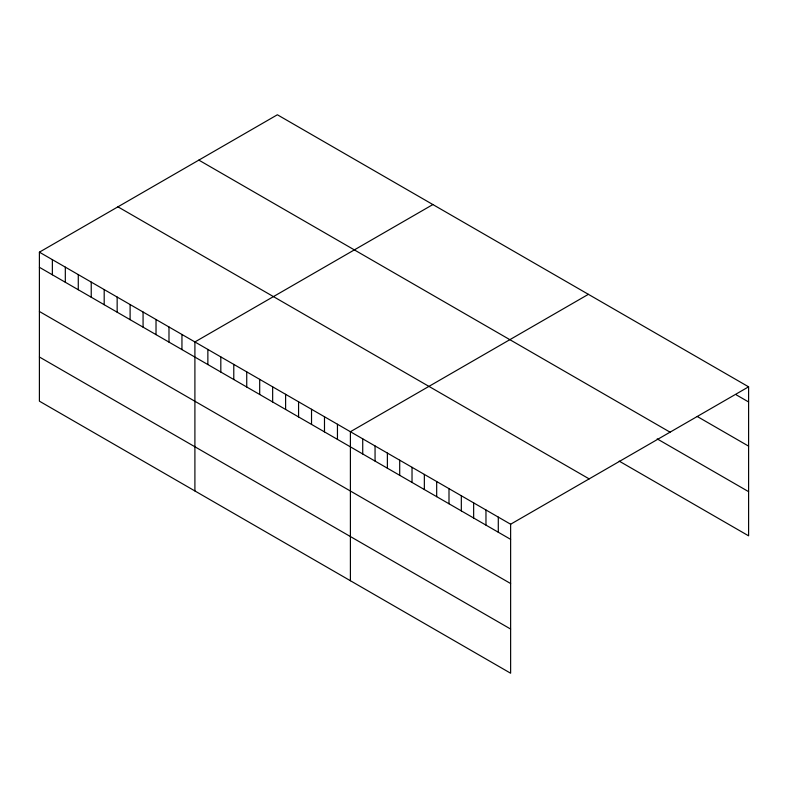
<?xml version="1.0" encoding="UTF-8"?>
<svg xmlns="http://www.w3.org/2000/svg" width="788" height="788" viewBox="0 0 788 788"><rect width="100%" height="100%" fill="white"/><g stroke="black" fill="none" stroke-linecap="round" stroke-linejoin="round"><path stroke-width="1.18" d="M39.4 252.17L510.624 524.227L510.624 673.228L39.4 401.171L39.4 252.17L277.376 114.772L748.6 386.829L748.6 535.83L619.191 461.118M432.878 204.555L194.902 341.953L194.902 490.954M588.39 294.328L350.404 431.726L350.404 580.726M510.624 524.227L748.6 386.829M736.278 394.847L748.6 401.959M697.252 416.488L748.6 446.136M198.842 160.112L670.066 432.169M657.192 438.886L748.6 491.653M117.934 206.83L589.158 478.887M39.4 267.299L510.624 539.356M39.4 311.477L510.624 583.534M39.4 356.994L510.624 629.051M498.292 517.115L498.292 532.245M485.969 509.994L485.969 525.123M473.647 502.882L473.647 518.011M461.325 495.76L461.325 510.9M449.002 488.649L449.002 503.778M436.68 481.537L436.68 496.667M424.348 474.415L424.348 489.555M412.026 467.304L412.026 482.433M399.703 460.192L399.703 475.322M387.381 453.07L387.381 468.2M375.058 445.959L375.058 461.088M362.726 438.837L362.726 453.977M337.451 424.249L337.451 439.379M324.489 416.763L324.489 431.893M311.526 409.277L311.526 424.417M298.573 401.801L298.573 416.931M285.611 394.315L285.611 409.455M272.658 386.839L272.658 401.969M259.695 379.353L259.695 394.493M246.733 371.877L246.733 387.006M233.78 364.391L233.78 379.521M220.817 356.915L220.817 372.044M207.865 349.429L207.865 364.558M181.949 334.467L181.949 349.596M168.987 326.981L168.987 342.12M156.024 319.504L156.024 334.634M143.071 312.018L143.071 327.158M130.109 304.542L130.109 319.672M117.156 297.056L117.156 312.186M104.193 289.58L104.193 304.71M91.231 282.094L91.231 297.224M78.278 274.618L78.278 289.748M65.315 267.132L65.315 282.262M52.363 259.646L52.363 274.785"/></g></svg>
